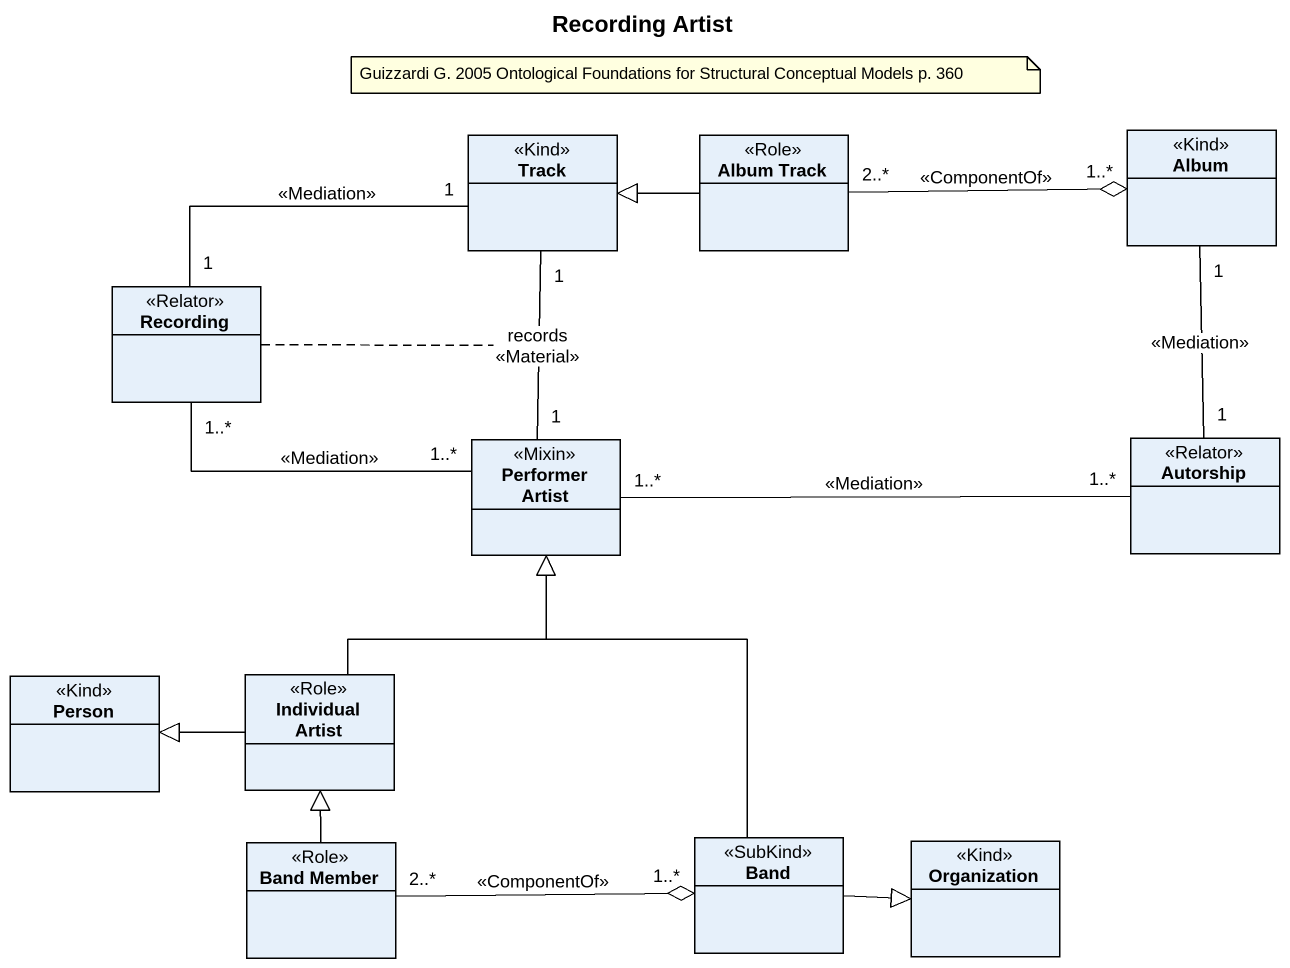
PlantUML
@startuml
title Recording Artist
hide circle
hide empty members
class Track <<Kind>>
class "Album Track" as Album_Track <<Role>>
class Album <<Kind>>
class Recording <<Relator>>
class "Performer Artist" as Performer_Artist <<Mixin>>
class Autorship <<Relator>>
class "Person" as Person_ <<Kind>>
class "Individual Artist" as Individual_Artist <<Role>>
class "Band Member" as Band_Member <<Role>>
class Band <<SubKind>>
class Organization <<Kind>>
Album_Track -left-|> Track
Album "1..*" o-left- "2..*" Album_Track : <<ComponentOf>>
Recording "1" -right- "1" Track : <<Mediation>>
Recording "1..*" -right- "1..*" Performer_Artist : <<Mediation>>
Performer_Artist "1" -up- "1" Track : records\n<<Material>>
(Performer_Artist, Track) .. Recording
Autorship "1" -up- "1" Album : <<Mediation>>
Autorship "1..*" -left- "1..*" Performer_Artist : <<Mediation>>
Individual_Artist -up-|> Performer_Artist
Individual_Artist -left-|> Person_
Band_Member -up-|> Individual_Artist
Band -up-|> Performer_Artist
Band "1..*" o-left- "2..*" Band_Member : <<ComponentOf>>
Band -right-|> Organization
note as N1
  Guizzardi G. 2005 Ontological Foundations for Structural Conceptual Models p. 360
end note
@enduml
